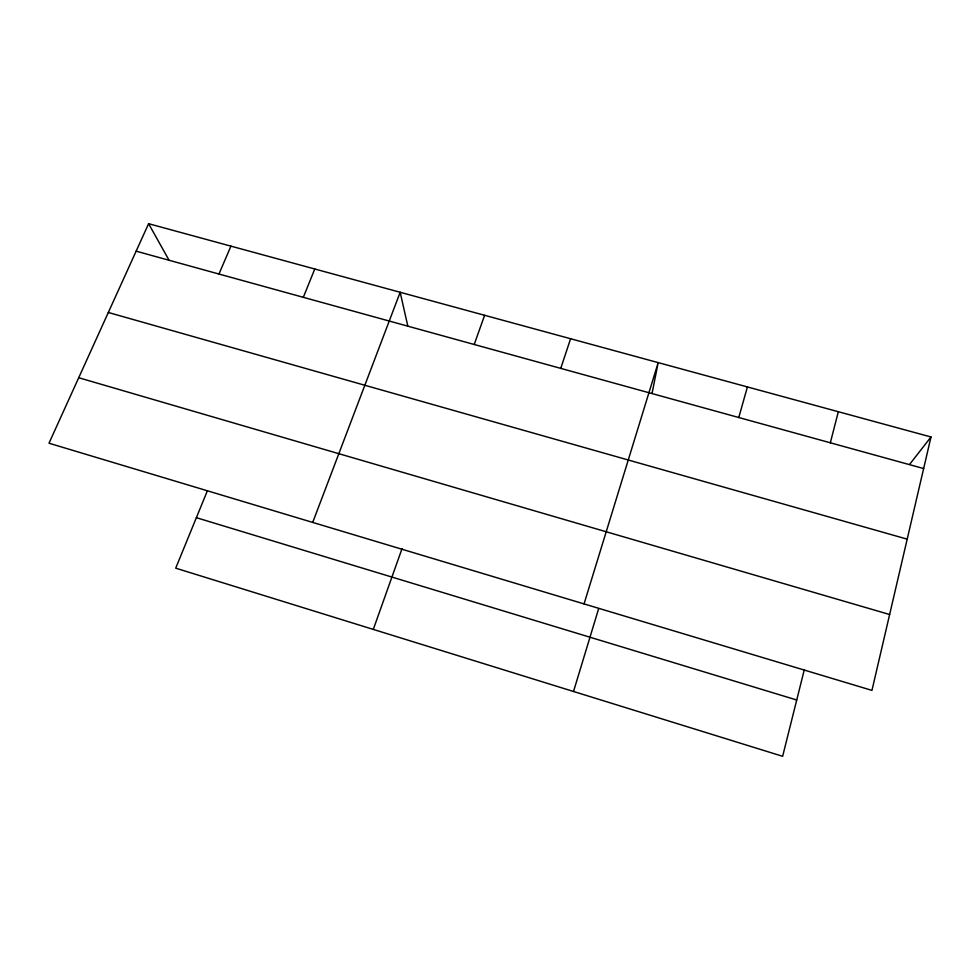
<?xml version="1.0" encoding="UTF-8"?>
<svg xmlns="http://www.w3.org/2000/svg" width="980" height="980" viewBox="0 0 980 980"><rect width="100%" height="100%" fill="white"/><g stroke="black" fill="none" stroke-linecap="round" stroke-linejoin="round"><path stroke-width="1.47" d="M652.104 393.115L658.18 362.612L584.043 603.913M931 436.982L871.955 690.386L49 443.217L148.605 223.697L931 436.982L909.746 464.214M804.335 669.585L782.64 756.303L175.714 568.167L207.331 490.907M830.33 442.788L838.341 411.723M738.773 417.517L747.409 386.941M573.521 691.476L598.682 608.543M560.756 368.382L570.593 338.737M474.21 344.495L484.61 315.303M373.294 629.417L402.033 548.653M312.706 522.413L400.171 292.285L407.717 325.666M303.31 297.32L314.776 268.998M218.957 274.033L230.925 246.139M136.147 251.174L923.65 468.55M108.327 312.473L907.198 539.147M78.719 377.729L889.632 614.521M196.38 517.685L796.716 700.002M148.605 223.697L168.744 259.7"/></g></svg>
